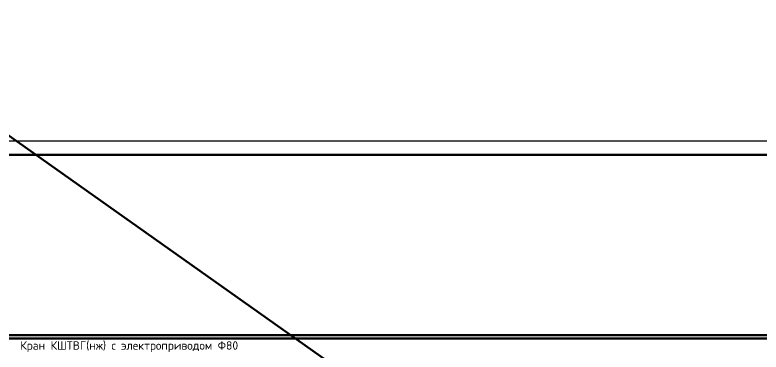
# Paper-space layout 'л2-л8' of a CAD drawing. Header units: millimetres. Extents: x 10032 to 18918, y -3051 to 627.
# Drawn here: x 17014.2 to 17278.9, y -1539 to -1419.3 of the extents above; entities that cross this region are included whole.
import ezdxf

# ---------------------------------------------------------------- set-up
doc = ezdxf.new("R2010")
doc.units = ezdxf.units.MM
doc.header["$LTSCALE"] = 0.5
doc.layers.add('FORMAT', color=7, linetype='Continuous')
doc.layers.add('ВК_надписи', color=7, linetype='Continuous')
doc.layers.add('А_Конструкции', color=4, linetype='Continuous', lineweight=50)
doc.styles.add('Стандарт ММП', font='isocpeur.ttf')

psp = doc.layouts.new('л2-л8')

# ---------------------------------------------------------------- linework, layer by layer
at = {"layer": 'Defpoints', "color": 6, "linetype": 'Continuous', "lineweight": 140}
psp.add_line((16467.2489, -1077.1894), (18599.244, -2584.2309), dxfattribs=at)
at = {"layer": 'FORMAT', "color": 7}
psp.add_line((16886.1811, -1464.0567), (18177.2466, -1464.0567), dxfattribs=at)
at = {"layer": 'FORMAT', "lineweight": 60}
psp.add_line((16881.1811, -1469.0567), (18172.2466, -1469.0567), dxfattribs=at)
at = {"layer": 'А_Конструкции'}
for p, q in [((17823.2256, -1533.0376), (16575.1057, -1533.0376)), ((17823.2256, -1534.2376), (16575.1057, -1534.2376))]:
    psp.add_line(p, q, dxfattribs=at)

# ---------------------------------------------------------------- texts
at = {"layer": 'ВК_надписи', "lineweight": 30, "ltscale": 0.5, "style": 'Стандарт ММП'}
psp.add_text('Кран КШТВГ(нж) с электроприводом Ф80', height=3, dxfattribs=at).set_placement((17016.0654, -1538.1806))

doc.saveas('drawing.dxf')
